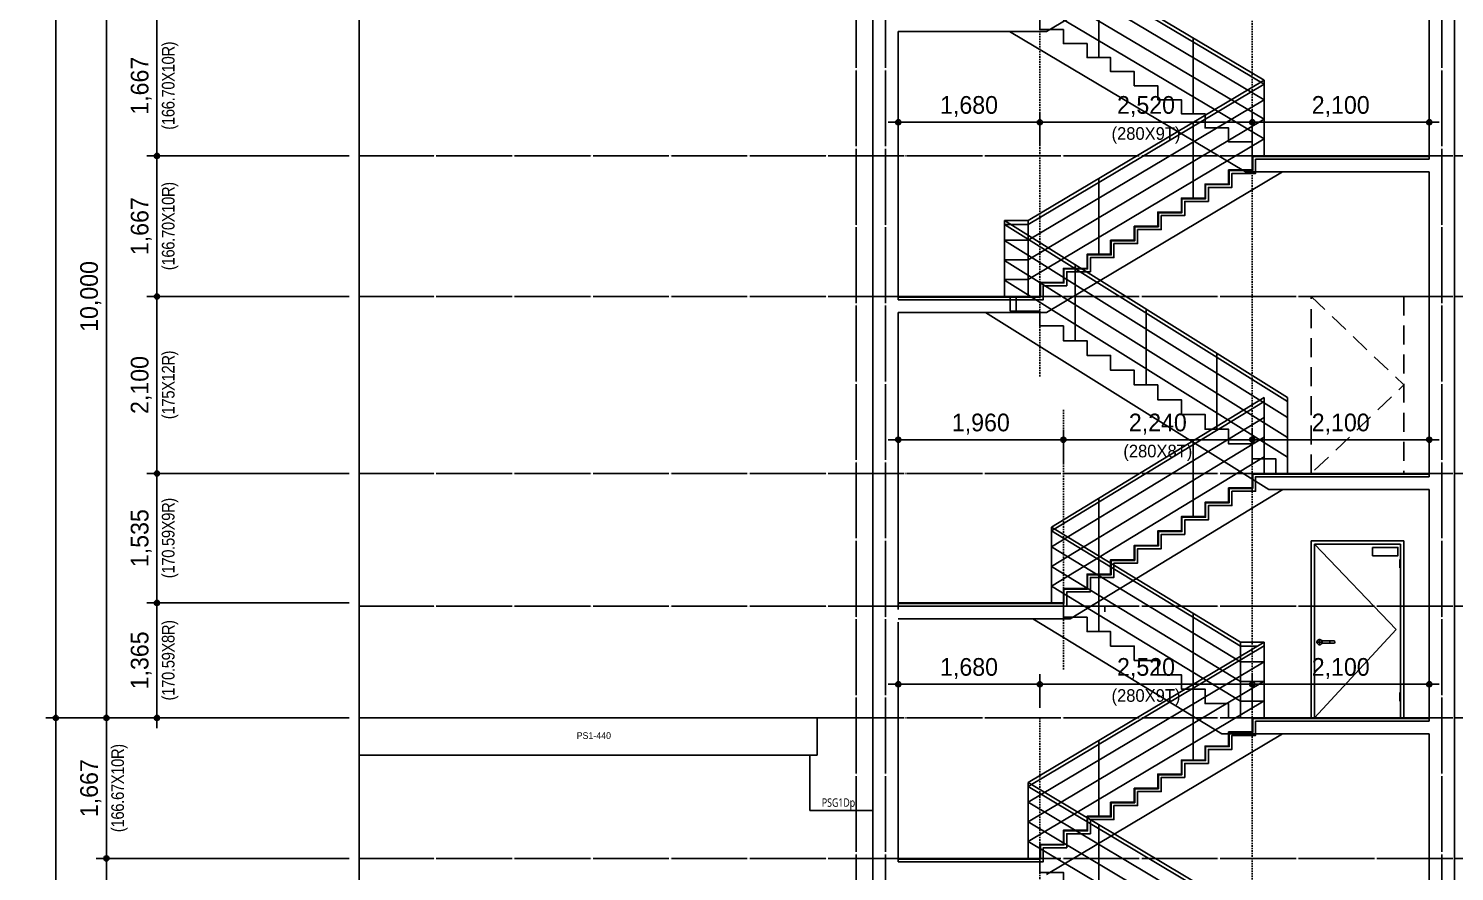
# Model space of a CAD drawing. Header units: millimetres. Extents: x 11948722 to 13111668, y -10771712 to -10232988.
# Drawn here: x 12635847 to 12652766, y -10493525 to -10483525 of the extents above; entities that cross this region are included whole.
import ezdxf
from ezdxf.enums import TextEntityAlignment as Align

# ---------------------------------------------------------------- set-up
doc = ezdxf.new("R2010")
doc.units = ezdxf.units.MM
doc.header["$LTSCALE"] = 150
doc.header["$MEASUREMENT"] = 0
for name, pattern in [('CEN', [6.2, 6, -0.1, 0, -0.1]), ('HID', [2.3, 1.5, -0.8]), ('HIDDEN', [2, 1, -1]), ('Xref-계단단면도$0$H', [1, 0.6, -0.4])]:
    doc.linetypes.add(name, pattern=pattern)
doc.layers.get('0').update_dxf_attribs({"linetype": 'CONTINUOUS'})
doc.layers.get('Defpoints').update_dxf_attribs({"color": 117, "linetype": 'CONTINUOUS'})
for name, color, linetype in [('A-중심선', 10, 'CEN'), ('CON-C', 2, 'CONTINUOUS'), ('ELE-8', 8, 'CONTINUOUS'), ('HID', 4, 'HIDDEN'), ('Xref-계단단면도$0$3 dim0', 7, 'CONTINUOUS'), ('Xref-계단단면도$0$A-CEIL', 6, 'CONTINUOUS'), ('Xref-계단단면도$0$A-DIM', 7, 'CONTINUOUS')]:
    doc.layers.add(name, color=color, linetype=linetype)
doc.styles.get("Standard").update_dxf_attribs({"font": 'NanumGothic.ttf'})
doc.styles.add('Xref-계단단면도$0$나눔고딕 Se', font='')
doc.styles.add('Xref-계단단면도$0$돋움', font='')
doc.styles.get('Xref-계단단면도$0$나눔고딕 Se').set_extended_font_data('Dotum')
doc.styles.get('Xref-계단단면도$0$돋움').set_extended_font_data('Dotum')
doc.dimstyles.new('Xref-계단단면도$0$A1-100', dxfattribs={"dimtxt": 3, "dimasz": 1, "dimexe": 2, "dimexo": 2, "dimgap": 1, "dimtad": 1, "dimdec": 0, "dimzin": 12, "dimdsep": 46, "dimlunit": 6, "dimtxsty": 'Xref-계단단면도$0$나눔고딕 Se', "dimblk1": 'Xref-계단단면도$0$DIMDOT', "dimblk2": 'Xref-계단단면도$0$DIMDOT', "dimsah": 1, "dimcen": -1, "dimdle": 2, "dimclrd": 256, "dimclre": 256, "dimclrt": 3, "dimadec": 0, "dimazin": 0, "dimtfac": 1, "dimtdec": 0, "dimtix": 1, "dimtmove": 2, "dimatfit": 3, "dimldrblk": 'Xref-계단단면도$0$DIMDOT', "dimfxl": 1, "dimtvp": 1, "dimtolj": 1, "dimtzin": 12, "dimlwd": -1, "dimlwe": -1, "dimarcsym": 0})

# ---------------------------------------------------------------- blocks, each defined once
blk = doc.blocks.new('Xref-계단단면도$0$DIMDOT')
at = {"color": 0}
blk.add_line((-2, 0), (2, 0), dxfattribs=at)
for radius in [0.5, 0.25]:
    blk.add_circle((0, 0), radius, dxfattribs=at)
blk = doc.blocks.new('*D433')
at = {"layer": 'Defpoints', "color": 0, "ltscale": 1200}
for p in [(12636171, -10461704), (12639771, -10461704), (12639771, -10491704)]:
    blk.add_point(p, dxfattribs=at)
at = {"layer": 'Xref-계단단면도$0$3 dim0'}
for p, q in [((12639651, -10461704), (12636051, -10461704)), ((12636171, -10491644), (12636171, -10461764)), ((12639651, -10491704), (12636051, -10491704))]:
    blk.add_line(p, q, dxfattribs=at)
at = {"layer": 'Xref-계단단면도$0$3 dim0', "ltscale": 1200, "xscale": 60, "yscale": 60, "zscale": 60}
for p, rotation in [((12636171, -10461704), 90), ((12636171, -10491704), 270)]:
    blk.add_blockref('Xref-계단단면도$0$DIMDOT', p, dxfattribs=dict(at, rotation=rotation))
at = {"layer": 'Xref-계단단면도$0$3 dim0', "color": 3, "ltscale": 1200, "insert": (12635985, -10476704), "char_height": 210, "attachment_point": 5, "rotation": 90, "style": 'Xref-계단단면도$0$나눔고딕 Se'}
blk.add_mtext('\\A1;30,000', dxfattribs=at)
blk = doc.blocks.new('*D434')
at = {"layer": 'Defpoints', "color": 0, "ltscale": 1200}
for p in [(12639771, -10491704), (12636171, -10501704), (12639771, -10501704)]:
    blk.add_point(p, dxfattribs=at)
at = {"layer": 'Xref-계단단면도$0$3 dim0'}
for p, q in [((12639651, -10491704), (12636051, -10491704)), ((12636171, -10491764), (12636171, -10501644)), ((12639651, -10501704), (12636051, -10501704))]:
    blk.add_line(p, q, dxfattribs=at)
at = {"layer": 'Xref-계단단면도$0$3 dim0', "ltscale": 1200, "xscale": 60, "yscale": 60, "zscale": 60}
for p, rotation in [((12636171, -10491704), 90), ((12636171, -10501704), 270)]:
    blk.add_blockref('Xref-계단단면도$0$DIMDOT', p, dxfattribs=dict(at, rotation=rotation))
at = {"layer": 'Xref-계단단면도$0$3 dim0', "color": 3, "ltscale": 1200, "insert": (12635985, -10496704), "char_height": 210, "attachment_point": 5, "rotation": 90, "style": 'Xref-계단단면도$0$나눔고딕 Se'}
blk.add_mtext('\\A1;10,000', dxfattribs=at)
blk = doc.blocks.new('*D440')
at = {"layer": 'Defpoints', "color": 0, "ltscale": 1200}
for p in [(12636771, -10481704), (12639771, -10481704), (12639771, -10491704)]:
    blk.add_point(p, dxfattribs=at)
at = {"layer": 'Xref-계단단면도$0$3 dim0'}
for p, q in [((12639651, -10481704), (12636651, -10481704)), ((12636771, -10491644), (12636771, -10481764)), ((12639651, -10491704), (12636651, -10491704))]:
    blk.add_line(p, q, dxfattribs=at)
at = {"layer": 'Xref-계단단면도$0$3 dim0', "ltscale": 1200, "xscale": 60, "yscale": 60, "zscale": 60}
for p, rotation in [((12636771, -10481704), 90), ((12636771, -10491704), 270)]:
    blk.add_blockref('Xref-계단단면도$0$DIMDOT', p, dxfattribs=dict(at, rotation=rotation))
at = {"layer": 'Xref-계단단면도$0$3 dim0', "color": 3, "ltscale": 1200, "insert": (12636585, -10486704), "char_height": 210, "attachment_point": 5, "rotation": 90, "style": 'Xref-계단단면도$0$나눔고딕 Se'}
blk.add_mtext('\\A1;10,000', dxfattribs=at)
blk = doc.blocks.new('*D427')
at = {"layer": 'Defpoints', "color": 0, "ltscale": 1200}
for p in [(12639771, -10491704), (12636771, -10493370), (12639771, -10493370)]:
    blk.add_point(p, dxfattribs=at)
at = {"layer": 'Xref-계단단면도$0$3 dim0'}
for p, q in [((12639651, -10491704), (12636651, -10491704)), ((12636771, -10491764), (12636771, -10493310)), ((12639651, -10493370), (12636651, -10493370))]:
    blk.add_line(p, q, dxfattribs=at)
at = {"layer": 'Xref-계단단면도$0$3 dim0', "ltscale": 1200, "xscale": 60, "yscale": 60, "zscale": 60}
for p, rotation in [((12636771, -10491704), 90), ((12636771, -10493370), 270)]:
    blk.add_blockref('Xref-계단단면도$0$DIMDOT', p, dxfattribs=dict(at, rotation=rotation))
at = {"layer": 'Xref-계단단면도$0$3 dim0', "color": 3, "ltscale": 1200, "char_height": 210, "attachment_point": 5, "rotation": 90, "style": 'Xref-계단단면도$0$나눔고딕 Se'}
for s, insert in [('\\H0.714286x;\\W0.9;\\T0.95;(166.67X10R)', (12636927, -10492537)), ('\\A1;1,667', (12636585, -10492537))]:
    blk.add_mtext(s, dxfattribs=dict(at, insert=insert))
blk = doc.blocks.new('*D431')
at = {"layer": 'Defpoints', "color": 0, "ltscale": 1200}
for p in [(12639771, -10493370), (12636771, -10495037), (12639771, -10495037)]:
    blk.add_point(p, dxfattribs=at)
at = {"layer": 'Xref-계단단면도$0$3 dim0'}
for p, q in [((12639651, -10493370), (12636651, -10493370)), ((12636771, -10493430), (12636771, -10494977)), ((12639651, -10495037), (12636651, -10495037))]:
    blk.add_line(p, q, dxfattribs=at)
at = {"layer": 'Xref-계단단면도$0$3 dim0', "ltscale": 1200, "xscale": 60, "yscale": 60, "zscale": 60}
for p, rotation in [((12636771, -10493370), 90), ((12636771, -10495037), 270)]:
    blk.add_blockref('Xref-계단단면도$0$DIMDOT', p, dxfattribs=dict(at, rotation=rotation))
at = {"layer": 'Xref-계단단면도$0$3 dim0', "color": 3, "ltscale": 1200, "char_height": 210, "attachment_point": 5, "rotation": 90, "style": 'Xref-계단단면도$0$나눔고딕 Se'}
for s, insert in [('\\H0.714286x;\\W0.9;\\T0.95;(166.67X10R)', (12636927, -10494204)), ('\\A1;1,667', (12636585, -10494204))]:
    blk.add_mtext(s, dxfattribs=dict(at, insert=insert))
blk = doc.blocks.new('A$C52377B3B')
at = {"layer": 'ELE-8', "ltscale": 300}
for p, q in [((-1100, 2100), (0, 2100)), ((-1100, 0), (-1100, 2100)), ((-1060, 2060), (-90, 1050)), ((-1060, 2060), (-40, 2060)), ((-1060, 0), (-1060, 2060)), ((-40, 0), (-40, 2060)), ((0, 0), (0, 2100)), ((-50, 1880), (-40, 1880)), ((-50, 1780), (-50, 1880)), ((-50, 1780), (-40, 1780)), ((-90, 1050), (-1060, 0)), ((-1040, 900), (-960, 900)), ((-1000, 860), (-1000, 940)), ((-974, 915), (-824, 915)), ((-974, 885), (-824, 885)), ((-50, 300), (-40, 300)), ((-50, 200), (-50, 300)), ((-50, 200), (-40, 200)), ((-1100, 0), (0, 0))]:
    blk.add_line(p, q, dxfattribs=at)
blk.add_lwpolyline([(-372, 2023), (-372, 1924, 0.414214), (-371, 1923), (-72, 1923, 0.414214), (-72, 1924), (-72, 2023, 0.414214), (-72, 2023), (-371, 2023, 0.414214)], format="xyb", close=True, dxfattribs=at)
blk.add_circle((-1000, 900), 30, dxfattribs=at)
for start, end in [(150, 210), (330, 30)]:
    blk.add_arc((-850, 900), 30, start, end, dxfattribs=at)
blk = doc.blocks.new('*D852')
at = {"layer": 'Defpoints', "color": 0, "ltscale": 1200}
for p in [(12639771, -10483370), (12637371, -10485037), (12639771, -10485037)]:
    blk.add_point(p, dxfattribs=at)
at = {"layer": 'Xref-계단단면도$0$3 dim0'}
for p, q in [((12639651, -10483370), (12637251, -10483370)), ((12637371, -10483430), (12637371, -10484977)), ((12639651, -10485037), (12637251, -10485037))]:
    blk.add_line(p, q, dxfattribs=at)
at = {"layer": 'Xref-계단단면도$0$3 dim0', "ltscale": 1200, "xscale": 60, "yscale": 60, "zscale": 60}
for p, rotation in [((12637371, -10483370), 90), ((12637371, -10485037), 270)]:
    blk.add_blockref('Xref-계단단면도$0$DIMDOT', p, dxfattribs=dict(at, rotation=rotation))
at = {"layer": 'Xref-계단단면도$0$3 dim0', "color": 3, "ltscale": 1200, "char_height": 210, "attachment_point": 5, "rotation": 90, "style": 'Xref-계단단면도$0$나눔고딕 Se'}
for s, insert in [('{\\H0.71429x;\\W0.9;\\T0.95;(166.70X10R)}', (12637527, -10484204)), ('\\A1;1,667', (12637185, -10484204))]:
    blk.add_mtext(s, dxfattribs=dict(at, insert=insert))
blk = doc.blocks.new('*D853')
at = {"layer": 'Defpoints', "color": 0, "ltscale": 1200}
for p in [(12639771, -10485037), (12637371, -10486704), (12639771, -10486704)]:
    blk.add_point(p, dxfattribs=at)
at = {"layer": 'Xref-계단단면도$0$3 dim0'}
for p, q in [((12639651, -10485037), (12637251, -10485037)), ((12637371, -10485097), (12637371, -10486644)), ((12639651, -10486704), (12637251, -10486704))]:
    blk.add_line(p, q, dxfattribs=at)
at = {"layer": 'Xref-계단단면도$0$3 dim0', "ltscale": 1200, "xscale": 60, "yscale": 60, "zscale": 60}
for p, rotation in [((12637371, -10485037), 90), ((12637371, -10486704), 270)]:
    blk.add_blockref('Xref-계단단면도$0$DIMDOT', p, dxfattribs=dict(at, rotation=rotation))
at = {"layer": 'Xref-계단단면도$0$3 dim0', "color": 3, "ltscale": 1200, "char_height": 210, "attachment_point": 5, "rotation": 90, "style": 'Xref-계단단면도$0$나눔고딕 Se'}
for s, insert in [('{\\H0.71429x;\\W0.9;\\T0.95;(166.70X10R)}', (12637527, -10485870)), ('\\A1;1,667', (12637185, -10485870))]:
    blk.add_mtext(s, dxfattribs=dict(at, insert=insert))
blk = doc.blocks.new('*D854')
at = {"layer": 'Defpoints', "color": 0, "ltscale": 1200}
for p in [(12639771, -10486704), (12637371, -10488804), (12639771, -10488804)]:
    blk.add_point(p, dxfattribs=at)
at = {"layer": 'Xref-계단단면도$0$3 dim0'}
for p, q in [((12639651, -10486704), (12637251, -10486704)), ((12637371, -10486764), (12637371, -10488744)), ((12639651, -10488804), (12637251, -10488804))]:
    blk.add_line(p, q, dxfattribs=at)
at = {"layer": 'Xref-계단단면도$0$3 dim0', "ltscale": 1200, "xscale": 60, "yscale": 60, "zscale": 60}
for p, rotation in [((12637371, -10486704), 90), ((12637371, -10488804), 270)]:
    blk.add_blockref('Xref-계단단면도$0$DIMDOT', p, dxfattribs=dict(at, rotation=rotation))
at = {"layer": 'Xref-계단단면도$0$3 dim0', "color": 3, "ltscale": 1200, "char_height": 210, "attachment_point": 5, "rotation": 90, "style": 'Xref-계단단면도$0$나눔고딕 Se'}
for s, insert in [('{\\H0.71429x;\\W0.9;\\T0.95;(175X12R)}', (12637527, -10487754)), ('\\A1;2,100', (12637185, -10487754))]:
    blk.add_mtext(s, dxfattribs=dict(at, insert=insert))
blk = doc.blocks.new('*D855')
at = {"layer": 'Defpoints', "color": 0, "ltscale": 1200}
for p in [(12639771, -10488804), (12637371, -10490339), (12639771, -10490339)]:
    blk.add_point(p, dxfattribs=at)
at = {"layer": 'Xref-계단단면도$0$3 dim0'}
for p, q in [((12639651, -10488804), (12637251, -10488804)), ((12637371, -10488864), (12637371, -10490279)), ((12639651, -10490339), (12637251, -10490339))]:
    blk.add_line(p, q, dxfattribs=at)
at = {"layer": 'Xref-계단단면도$0$3 dim0', "ltscale": 1200, "xscale": 60, "yscale": 60, "zscale": 60}
for p, rotation in [((12637371, -10488804), 90), ((12637371, -10490339), 270)]:
    blk.add_blockref('Xref-계단단면도$0$DIMDOT', p, dxfattribs=dict(at, rotation=rotation))
at = {"layer": 'Xref-계단단면도$0$3 dim0', "color": 3, "ltscale": 1200, "char_height": 210, "attachment_point": 5, "rotation": 90, "style": 'Xref-계단단면도$0$나눔고딕 Se'}
for s, insert in [('\\A1;1,535', (12637185, -10489571)), ('\\H0.71429x;\\W0.9;\\T0.95;(170.59X9R)', (12637527, -10489571))]:
    blk.add_mtext(s, dxfattribs=dict(at, insert=insert))
blk = doc.blocks.new('*D856')
at = {"layer": 'Defpoints', "color": 0, "ltscale": 1200}
for p in [(12639771, -10490339), (12637371, -10491704), (12639771, -10491704)]:
    blk.add_point(p, dxfattribs=at)
at = {"layer": 'Xref-계단단면도$0$3 dim0'}
for p, q in [((12639651, -10490339), (12637251, -10490339)), ((12637371, -10490399), (12637371, -10491644)), ((12639651, -10491704), (12637251, -10491704))]:
    blk.add_line(p, q, dxfattribs=at)
at = {"layer": 'Xref-계단단면도$0$3 dim0', "ltscale": 1200, "xscale": 60, "yscale": 60, "zscale": 60}
for p, rotation in [((12637371, -10490339), 90), ((12637371, -10491704), 270)]:
    blk.add_blockref('Xref-계단단면도$0$DIMDOT', p, dxfattribs=dict(at, rotation=rotation))
at = {"layer": 'Xref-계단단면도$0$3 dim0', "color": 3, "ltscale": 1200, "char_height": 210, "attachment_point": 5, "rotation": 90, "style": 'Xref-계단단면도$0$나눔고딕 Se'}
for s, insert in [('\\H0.71429x;\\W0.9;\\T0.95;(170.59X8R)', (12637527, -10491021)), ('\\A1;1,365', (12637185, -10491021))]:
    blk.add_mtext(s, dxfattribs=dict(at, insert=insert))
blk = doc.blocks.new('*D857')
at = {"layer": 'Defpoints', "color": 0, "lineweight": -3, "ltscale": 1200}
for p in [(12647846, -10491304), (12646166, -10491704), (12647846, -10491704)]:
    blk.add_point(p, dxfattribs=at)
at = {"layer": 'Xref-계단단면도$0$3 dim0'}
for p, q in [((12646166, -10491584), (12646166, -10491184)), ((12647846, -10491584), (12647846, -10491184)), ((12646226, -10491304), (12647786, -10491304))]:
    blk.add_line(p, q, dxfattribs=at)
at = {"layer": 'Xref-계단단면도$0$3 dim0', "ltscale": 1200, "xscale": 60, "yscale": 60, "zscale": 60, "rotation": 180}
blk.add_blockref('Xref-계단단면도$0$DIMDOT', (12646166, -10491304), dxfattribs=at)
at = {"layer": 'Xref-계단단면도$0$3 dim0', "ltscale": 1200, "xscale": 60, "yscale": 60, "zscale": 60}
blk.add_blockref('Xref-계단단면도$0$DIMDOT', (12647846, -10491304), dxfattribs=at)
at = {"layer": 'Xref-계단단면도$0$3 dim0', "color": 3, "ltscale": 1200, "insert": (12647006, -10491118), "char_height": 210, "attachment_point": 5, "style": 'Xref-계단단면도$0$나눔고딕 Se'}
blk.add_mtext('\\A1;1,680', dxfattribs=at)
blk = doc.blocks.new('*D858')
at = {"layer": 'Defpoints', "color": 0, "lineweight": -3, "ltscale": 1200}
for p in [(12650366, -10491304), (12647846, -10491704), (12650366, -10491704)]:
    blk.add_point(p, dxfattribs=at)
at = {"layer": 'Xref-계단단면도$0$3 dim0'}
for p, q in [((12647846, -10491584), (12647846, -10491184)), ((12650366, -10491584), (12650366, -10491184)), ((12647906, -10491304), (12650306, -10491304))]:
    blk.add_line(p, q, dxfattribs=at)
at = {"layer": 'Xref-계단단면도$0$3 dim0', "ltscale": 1200, "xscale": 60, "yscale": 60, "zscale": 60, "rotation": 180}
blk.add_blockref('Xref-계단단면도$0$DIMDOT', (12647846, -10491304), dxfattribs=at)
at = {"layer": 'Xref-계단단면도$0$3 dim0', "ltscale": 1200, "xscale": 60, "yscale": 60, "zscale": 60}
blk.add_blockref('Xref-계단단면도$0$DIMDOT', (12650366, -10491304), dxfattribs=at)
at = {"layer": 'Xref-계단단면도$0$3 dim0', "color": 3, "ltscale": 1200, "char_height": 210, "attachment_point": 5, "style": 'Xref-계단단면도$0$나눔고딕 Se'}
for s, insert in [('\\A1;2,520', (12649106, -10491118)), ('\\H0.714286x;(280X9T)', (12649106, -10491460))]:
    blk.add_mtext(s, dxfattribs=dict(at, insert=insert))
blk = doc.blocks.new('*D859')
at = {"layer": 'Defpoints', "color": 0, "lineweight": -3, "ltscale": 1200}
for p in [(12652466, -10491304), (12650366, -10491704), (12652466, -10491704)]:
    blk.add_point(p, dxfattribs=at)
at = {"layer": 'Xref-계단단면도$0$3 dim0'}
for p, q in [((12650366, -10491584), (12650366, -10491184)), ((12652466, -10491584), (12652466, -10491184)), ((12650426, -10491304), (12652406, -10491304))]:
    blk.add_line(p, q, dxfattribs=at)
at = {"layer": 'Xref-계단단면도$0$3 dim0', "ltscale": 1200, "xscale": 60, "yscale": 60, "zscale": 60, "rotation": 180}
blk.add_blockref('Xref-계단단면도$0$DIMDOT', (12650366, -10491304), dxfattribs=at)
at = {"layer": 'Xref-계단단면도$0$3 dim0', "ltscale": 1200, "xscale": 60, "yscale": 60, "zscale": 60}
blk.add_blockref('Xref-계단단면도$0$DIMDOT', (12652466, -10491304), dxfattribs=at)
at = {"layer": 'Xref-계단단면도$0$3 dim0', "color": 3, "ltscale": 1200, "insert": (12651416, -10491118), "char_height": 210, "attachment_point": 5, "style": 'Xref-계단단면도$0$나눔고딕 Se'}
blk.add_mtext('\\A1;2,100', dxfattribs=at)
blk = doc.blocks.new('*D861')
at = {"layer": 'Defpoints', "color": 0, "lineweight": -3, "ltscale": 1200}
for p in [(12647846, -10484637), (12646166, -10485037), (12647846, -10485037)]:
    blk.add_point(p, dxfattribs=at)
at = {"layer": 'Xref-계단단면도$0$3 dim0'}
for p, q in [((12646166, -10484917), (12646166, -10484517)), ((12647846, -10484917), (12647846, -10484517)), ((12646226, -10484637), (12647786, -10484637))]:
    blk.add_line(p, q, dxfattribs=at)
at = {"layer": 'Xref-계단단면도$0$3 dim0', "ltscale": 1200, "xscale": 60, "yscale": 60, "zscale": 60, "rotation": 180}
blk.add_blockref('Xref-계단단면도$0$DIMDOT', (12646166, -10484637), dxfattribs=at)
at = {"layer": 'Xref-계단단면도$0$3 dim0', "ltscale": 1200, "xscale": 60, "yscale": 60, "zscale": 60}
blk.add_blockref('Xref-계단단면도$0$DIMDOT', (12647846, -10484637), dxfattribs=at)
at = {"layer": 'Xref-계단단면도$0$3 dim0', "color": 3, "ltscale": 1200, "insert": (12647006, -10484451), "char_height": 210, "attachment_point": 5, "style": 'Xref-계단단면도$0$나눔고딕 Se'}
blk.add_mtext('\\A1;1,680', dxfattribs=at)
blk = doc.blocks.new('*D863')
at = {"layer": 'Defpoints', "color": 0, "lineweight": -3, "ltscale": 1200}
for p in [(12652466, -10484637), (12650366, -10485037), (12652466, -10485037)]:
    blk.add_point(p, dxfattribs=at)
at = {"layer": 'Xref-계단단면도$0$3 dim0'}
for p, q in [((12650366, -10484917), (12650366, -10484517)), ((12652466, -10484917), (12652466, -10484517)), ((12650426, -10484637), (12652406, -10484637))]:
    blk.add_line(p, q, dxfattribs=at)
at = {"layer": 'Xref-계단단면도$0$3 dim0', "ltscale": 1200, "xscale": 60, "yscale": 60, "zscale": 60, "rotation": 180}
blk.add_blockref('Xref-계단단면도$0$DIMDOT', (12650366, -10484637), dxfattribs=at)
at = {"layer": 'Xref-계단단면도$0$3 dim0', "ltscale": 1200, "xscale": 60, "yscale": 60, "zscale": 60}
blk.add_blockref('Xref-계단단면도$0$DIMDOT', (12652466, -10484637), dxfattribs=at)
at = {"layer": 'Xref-계단단면도$0$3 dim0', "color": 3, "ltscale": 1200, "insert": (12651416, -10484451), "char_height": 210, "attachment_point": 5, "style": 'Xref-계단단면도$0$나눔고딕 Se'}
blk.add_mtext('\\A1;2,100', dxfattribs=at)
blk = doc.blocks.new('*D862')
at = {"layer": 'Defpoints', "color": 0, "lineweight": -3, "ltscale": 1200}
for p in [(12650366, -10484637), (12647846, -10485037), (12650366, -10485037)]:
    blk.add_point(p, dxfattribs=at)
at = {"layer": 'Xref-계단단면도$0$3 dim0'}
for p, q in [((12647846, -10484917), (12647846, -10484517)), ((12650366, -10484917), (12650366, -10484517)), ((12647906, -10484637), (12650306, -10484637))]:
    blk.add_line(p, q, dxfattribs=at)
at = {"layer": 'Xref-계단단면도$0$3 dim0', "ltscale": 1200, "xscale": 60, "yscale": 60, "zscale": 60, "rotation": 180}
blk.add_blockref('Xref-계단단면도$0$DIMDOT', (12647846, -10484637), dxfattribs=at)
at = {"layer": 'Xref-계단단면도$0$3 dim0', "ltscale": 1200, "xscale": 60, "yscale": 60, "zscale": 60}
blk.add_blockref('Xref-계단단면도$0$DIMDOT', (12650366, -10484637), dxfattribs=at)
at = {"layer": 'Xref-계단단면도$0$3 dim0', "color": 3, "ltscale": 1200, "char_height": 210, "attachment_point": 5, "style": 'Xref-계단단면도$0$나눔고딕 Se'}
for s, insert in [('\\A1;2,520', (12649106, -10484451)), ('\\H0.714286x;(280X9T)', (12649106, -10484793))]:
    blk.add_mtext(s, dxfattribs=dict(at, insert=insert))
blk = doc.blocks.new('*D864')
at = {"layer": 'Defpoints', "color": 0, "lineweight": -3, "ltscale": 1200}
for p in [(12648126, -10488404), (12646166, -10488804), (12648126, -10488804)]:
    blk.add_point(p, dxfattribs=at)
at = {"layer": 'Xref-계단단면도$0$3 dim0'}
for p, q in [((12646166, -10488684), (12646166, -10488284)), ((12646226, -10488404), (12648066, -10488404)), ((12648126, -10488684), (12648126, -10488284))]:
    blk.add_line(p, q, dxfattribs=at)
at = {"layer": 'Xref-계단단면도$0$3 dim0', "ltscale": 1200, "xscale": 60, "yscale": 60, "zscale": 60, "rotation": 180}
blk.add_blockref('Xref-계단단면도$0$DIMDOT', (12646166, -10488404), dxfattribs=at)
at = {"layer": 'Xref-계단단면도$0$3 dim0', "ltscale": 1200, "xscale": 60, "yscale": 60, "zscale": 60}
blk.add_blockref('Xref-계단단면도$0$DIMDOT', (12648126, -10488404), dxfattribs=at)
at = {"layer": 'Xref-계단단면도$0$3 dim0', "color": 3, "ltscale": 1200, "insert": (12647146, -10488218), "char_height": 210, "attachment_point": 5, "style": 'Xref-계단단면도$0$나눔고딕 Se'}
blk.add_mtext('\\A1;1,960', dxfattribs=at)
blk = doc.blocks.new('*D865')
at = {"layer": 'Defpoints', "color": 0, "lineweight": -3, "ltscale": 1200}
for p in [(12652466, -10488404), (12650366, -10488804), (12652466, -10488804)]:
    blk.add_point(p, dxfattribs=at)
at = {"layer": 'Xref-계단단면도$0$3 dim0'}
for p, q in [((12650366, -10488684), (12650366, -10488284)), ((12650426, -10488404), (12652406, -10488404)), ((12652466, -10488684), (12652466, -10488284))]:
    blk.add_line(p, q, dxfattribs=at)
at = {"layer": 'Xref-계단단면도$0$3 dim0', "ltscale": 1200, "xscale": 60, "yscale": 60, "zscale": 60, "rotation": 180}
blk.add_blockref('Xref-계단단면도$0$DIMDOT', (12650366, -10488404), dxfattribs=at)
at = {"layer": 'Xref-계단단면도$0$3 dim0', "ltscale": 1200, "xscale": 60, "yscale": 60, "zscale": 60}
blk.add_blockref('Xref-계단단면도$0$DIMDOT', (12652466, -10488404), dxfattribs=at)
at = {"layer": 'Xref-계단단면도$0$3 dim0', "color": 3, "ltscale": 1200, "insert": (12651416, -10488218), "char_height": 210, "attachment_point": 5, "style": 'Xref-계단단면도$0$나눔고딕 Se'}
blk.add_mtext('\\A1;2,100', dxfattribs=at)
blk = doc.blocks.new('*D866')
at = {"layer": 'Defpoints', "color": 0, "lineweight": -3, "ltscale": 1200}
for p in [(12650366, -10488404), (12648126, -10488804), (12650366, -10488804)]:
    blk.add_point(p, dxfattribs=at)
at = {"layer": 'Xref-계단단면도$0$3 dim0'}
for p, q in [((12648126, -10488684), (12648126, -10488284)), ((12648186, -10488404), (12650306, -10488404)), ((12650366, -10488684), (12650366, -10488284))]:
    blk.add_line(p, q, dxfattribs=at)
at = {"layer": 'Xref-계단단면도$0$3 dim0', "ltscale": 1200, "xscale": 60, "yscale": 60, "zscale": 60, "rotation": 180}
blk.add_blockref('Xref-계단단면도$0$DIMDOT', (12648126, -10488404), dxfattribs=at)
at = {"layer": 'Xref-계단단면도$0$3 dim0', "ltscale": 1200, "xscale": 60, "yscale": 60, "zscale": 60}
blk.add_blockref('Xref-계단단면도$0$DIMDOT', (12650366, -10488404), dxfattribs=at)
at = {"layer": 'Xref-계단단면도$0$3 dim0', "color": 3, "ltscale": 1200, "char_height": 210, "attachment_point": 5, "style": 'Xref-계단단면도$0$나눔고딕 Se'}
for s, insert in [('\\A1;2,240', (12649246, -10488218)), ('\\H0.714286x;(280X8T)', (12649246, -10488560))]:
    blk.add_mtext(s, dxfattribs=dict(at, insert=insert))
blk = doc.blocks.new('PSG1Dp')
at = {"layer": 'CON-C', "ltscale": 1200}
for p, q in [((-285, 1100), (-285, 660)), ((-285, 1100), (375, 1100)), ((375, 1100), (375, 0)), ((-375, 660), (-375, 0)), ((-375, 660), (-285, 660)), ((-375, 0), (375, 0))]:
    blk.add_line(p, q, dxfattribs=at)
at = {"layer": 'Defpoints', "color": 1, "width": 0.8}
blk.add_text('PSG1Dp', height=99.8, dxfattribs=at).set_placement((-231, 96), align=Align.MIDDLE_LEFT)

msp = doc.modelspace()

# ---------------------------------------------------------------- linework, layer by layer
at = {"layer": 'A-중심선'}
for p, q in [((12645665.8, -10505384.5), (12645665.8, -10458703.5)), ((12646015.8, -10505384.5), (12646015.8, -10458703.5)), ((12652615.8, -10505384.5), (12652615.8, -10458703.5)), ((12657396.5, -10485036.9), (12639770.5, -10485036.9)), ((12657396.5, -10486703.5), (12639770.5, -10486703.5)), ((12657396.5, -10488803.5), (12639770.5, -10488803.5)), ((12657396.5, -10490378.5), (12639770.5, -10490378.5)), ((12657396.5, -10491703.5), (12639770.5, -10491703.5)), ((12657396.5, -10491703.5), (12639770.5, -10491703.5)), ((12657396.5, -10493370.2), (12639770.5, -10493370.2))]:
    msp.add_line(p, q, dxfattribs=at)
at = {"layer": 'CON-C', "ltscale": 1200}
for p, q in [((12645865.8, -10461953.5), (12645865.8, -10501943.5)), ((12652765.8, -10461953.5), (12652765.8, -10501943.5)), ((12647927, -10483560.2), (12650727, -10481893.5)), ((12652465.8, -10485076.9), (12652465.8, -10481893.5)), ((12646165.8, -10483560.2), (12646165.8, -10486743.5)), ((12647927, -10483560.2), (12646165.8, -10483560.2)), ((12647927, -10486893.5), (12650727, -10485226.9)), ((12650727, -10485226.9), (12652465.8, -10485226.9)), ((12646165.8, -10486893.5), (12646165.8, -10490418.5)), ((12647927, -10486893.5), (12646165.8, -10486893.5)), ((12648207.9, -10490528.8), (12650727.9, -10488993.5)), ((12650727.9, -10488993.5), (12652465.8, -10488993.5)), ((12648207.9, -10490528.8), (12646165.8, -10490528.8)), ((12647927, -10493560.2), (12650727, -10491893.5)), ((12650727, -10491893.5), (12652465.8, -10491893.5))]:
    msp.add_line(p, q, dxfattribs=at)
at = {"layer": 'CON-C', "ltscale": 1200, "flags": 128}
for points in [[(12646165.8, -10486743.5), (12647885.8, -10486743.5), (12647885.8, -10486576.9), (12648165.8, -10486576.9), (12648165.8, -10486410.2), (12648445.8, -10486410.2), (12648445.8, -10486243.5), (12648725.8, -10486243.5), (12648725.8, -10486076.9), (12649005.8, -10486076.9), (12649005.8, -10485910.2), (12649285.8, -10485910.2), (12649285.8, -10485743.5), (12649565.8, -10485743.5), (12649565.8, -10485576.9), (12649845.8, -10485576.9), (12649845.8, -10485410.2), (12650125.8, -10485410.2), (12650125.8, -10485243.5), (12650405.8, -10485243.5), (12650405.8, -10485076.9), (12652465.8, -10485076.9)], [(12646165.8, -10490378.8), (12648165.8, -10490378.8), (12648165.8, -10490208.2), (12648445.8, -10490208.2), (12648445.8, -10490037.6), (12648725.8, -10490037.6), (12648725.8, -10489867.1), (12649005.8, -10489867.1), (12649005.8, -10489696.5), (12649285.8, -10489696.5), (12649285.8, -10489525.9), (12649565.8, -10489525.9), (12649565.8, -10489355.3), (12649845.8, -10489355.3), (12649845.8, -10489184.7), (12650125.8, -10489184.7), (12650125.8, -10489014.1), (12650405.8, -10489014.1), (12650405.8, -10488843.5), (12652465.8, -10488843.5)], [(12646165.8, -10493410.2), (12647885.8, -10493410.2), (12647885.8, -10493243.5), (12648165.8, -10493243.5), (12648165.8, -10493076.9), (12648445.8, -10493076.9), (12648445.8, -10492910.2), (12648725.8, -10492910.2), (12648725.8, -10492743.5), (12649005.8, -10492743.5), (12649005.8, -10492576.9), (12649285.8, -10492576.9), (12649285.8, -10492410.2), (12649565.8, -10492410.2), (12649565.8, -10492243.5), (12649845.8, -10492243.5), (12649845.8, -10492076.9), (12650125.8, -10492076.9), (12650125.8, -10491910.2), (12650405.8, -10491910.2), (12650405.8, -10491743.5), (12652465.8, -10491743.5)]]:
    msp.add_lwpolyline(points, dxfattribs=at)
at = {"layer": 'CON-C', "ltscale": 1200}
for points in [[(12652465.8, -10485226.9), (12652465.8, -10488843.5)], [(12652465.8, -10488993.5), (12652465.8, -10491743.5)], [(12646165.8, -10493410.2), (12646165.8, -10490568.5)], [(12645205.8, -10491703.5), (12639770.5, -10491703.5)], [(12652465.8, -10491893.5), (12652465.8, -10495076.9)], [(12645205.8, -10492143.5), (12639770.5, -10492143.5)]]:
    msp.add_lwpolyline(points, dxfattribs=at)
at = {"layer": 'Defpoints', "ltscale": 1200}
msp.add_line((12648335.8, -10490378.5), (12648615.8, -10490378.5), dxfattribs=at)
msp.add_lwpolyline([(12639770.5, -10458703.5), (12657396.5, -10458703.5), (12657396.5, -10505384.5), (12639770.5, -10505384.5)], close=True, dxfattribs=at)
at = {"layer": 'Defpoints', "linetype": 'HID', "ltscale": 300, "flags": 128}
msp.add_lwpolyline([(12647495.8, -10486703.5), (12647495.8, -10486878.5), (12647775.8, -10486878.5), (12647775.8, -10486893.5)], dxfattribs=at)
at = {"layer": 'Defpoints', "ltscale": 1200, "flags": 128}
msp.add_lwpolyline([(12648615.8, -10490378.5), (12648615.8, -10490445.4)], dxfattribs=at)
at = {"layer": 'ELE-8', "ltscale": 300}
for p, q in [((12650505.8, -10484136.9), (12647705.8, -10482470.2)), ((12650505.8, -10484183.4), (12647705.8, -10482516.7)), ((12650505.8, -10484369.6), (12647705.8, -10482702.9)), ((12650505.8, -10484602.4), (12647705.8, -10482935.7)), ((12648545.8, -10483870.2), (12648545.8, -10482970.2)), ((12650505.8, -10484835.1), (12647705.8, -10483168.4)), ((12646165.8, -10483560.2), (12647484.5, -10483560.2)), ((12647484.5, -10483560.2), (12650284.5, -10485226.9)), ((12649665.8, -10484536.9), (12649665.8, -10483636.9)), ((12650505.8, -10485036.9), (12650505.8, -10484136.9)), ((12650284.5, -10485226.9), (12652465.8, -10485226.9)), ((12650785.8, -10487903.5), (12647425.8, -10485803.5)), ((12647425.8, -10486703.5), (12647425.8, -10485803.5)), ((12650785.8, -10487950.7), (12647425.8, -10485850.7)), ((12650785.8, -10488139.4), (12647425.8, -10486039.4)), ((12650785.8, -10488375.2), (12647425.8, -10486275.2)), ((12648265.8, -10487228.5), (12648265.8, -10486328.5)), ((12650785.8, -10488611.1), (12647425.8, -10486511.1)), ((12646165.8, -10486893.5), (12647202.8, -10486893.5)), ((12647202.8, -10486893.5), (12650562.8, -10488993.5)), ((12649105.8, -10487753.5), (12649105.8, -10486853.5)), ((12649945.8, -10488278.5), (12649945.8, -10487378.5)), ((12650785.8, -10488803.5), (12650785.8, -10487903.5)), ((12650562.8, -10488993.5), (12652465.8, -10488993.5)), ((12650225.8, -10490803.5), (12647985.8, -10489438.8)), ((12647985.8, -10490338.8), (12647985.8, -10489438.8)), ((12650225.8, -10490850.4), (12647985.8, -10489485.7)), ((12650225.8, -10491037.7), (12647985.8, -10489673)), ((12650225.8, -10491271.9), (12647985.8, -10489907.2)), ((12648545.8, -10490680), (12648545.8, -10489780)), ((12650225.8, -10491506.1), (12647985.8, -10490141.4)), ((12646165.8, -10490528.8), (12647763.7, -10490528.8)), ((12647763.7, -10490528.8), (12650003.7, -10491893.5)), ((12649665.8, -10491362.4), (12649665.8, -10490462.4)), ((12650225.8, -10491703.5), (12650225.8, -10490803.5)), ((12650225.8, -10490803.5), (12650505.8, -10490803.5)), ((12650225.8, -10490850.4), (12650427.1, -10490850.4)), ((12650225.8, -10491037.7), (12650503.3, -10491037.7)), ((12650225.8, -10491271.9), (12650505.8, -10491271.9)), ((12650225.8, -10491506.1), (12650505.8, -10491506.1)), ((12650003.7, -10491893.5), (12652465.8, -10491893.5)), ((12650505.8, -10494136.9), (12647705.8, -10492470.2)), ((12647705.8, -10493370.2), (12647705.8, -10492470.2)), ((12650505.8, -10494183.4), (12647705.8, -10492516.7)), ((12650505.8, -10494369.6), (12647705.8, -10492702.9)), ((12650505.8, -10494602.4), (12647705.8, -10492935.7)), ((12648545.8, -10493870.2), (12648545.8, -10492970.2)), ((12650505.8, -10494835.1), (12647705.8, -10493168.4))]:
    msp.add_line(p, q, dxfattribs=at)
at = {"layer": 'ELE-8', "ltscale": 300, "flags": 128}
for points in [[(12652465.8, -10485036.9), (12650365.8, -10485036.9), (12650365.8, -10484870.2), (12650085.8, -10484870.2), (12650085.8, -10484703.5), (12649805.8, -10484703.5), (12649805.8, -10484536.9), (12649525.8, -10484536.9), (12649525.8, -10484370.2), (12649245.8, -10484370.2), (12649245.8, -10484203.5), (12648965.8, -10484203.5), (12648965.8, -10484036.9), (12648685.8, -10484036.9), (12648685.8, -10483870.2), (12648405.8, -10483870.2), (12648405.8, -10483703.5), (12648125.8, -10483703.5), (12648125.8, -10483536.9), (12647845.8, -10483536.9), (12647845.8, -10483370.2), (12646165.8, -10483370.2)], [(12646165.8, -10486703.5), (12647565.8, -10486703.5), (12647565.8, -10486878.5), (12647845.8, -10486878.5), (12647845.8, -10487053.5), (12648125.8, -10487053.5), (12648125.8, -10487228.5), (12648405.8, -10487228.5), (12648405.8, -10487403.5), (12648685.8, -10487403.5), (12648685.8, -10487578.5), (12648965.8, -10487578.5), (12648965.8, -10487753.5), (12649245.8, -10487753.5), (12649245.8, -10487928.5), (12649525.8, -10487928.5), (12649525.8, -10488103.5), (12649805.8, -10488103.5), (12649805.8, -10488278.5), (12650085.8, -10488278.5), (12650085.8, -10488453.5), (12650365.8, -10488453.5), (12650365.8, -10488628.5), (12650645.8, -10488628.5), (12650645.8, -10488803.5), (12652465.8, -10488803.5)], [(12652465.8, -10491703.5), (12650085.8, -10491703.5), (12650085.8, -10491532.9), (12649805.8, -10491532.9), (12649805.8, -10491362.4), (12649525.8, -10491362.4), (12649525.8, -10491191.8), (12649245.8, -10491191.8), (12649245.8, -10491021.2), (12648965.8, -10491021.2), (12648965.8, -10490850.6), (12648685.8, -10490850.6), (12648685.8, -10490680), (12648405.8, -10490680), (12648405.8, -10490509.4), (12648125.8, -10490509.4), (12648125.8, -10490338.8), (12646165.8, -10490338.8)], [(12652465.8, -10495036.9), (12650365.8, -10495036.9), (12650365.8, -10494870.2), (12650085.8, -10494870.2), (12650085.8, -10494703.5), (12649805.8, -10494703.5), (12649805.8, -10494536.9), (12649525.8, -10494536.9), (12649525.8, -10494370.2), (12649245.8, -10494370.2), (12649245.8, -10494203.5), (12648965.8, -10494203.5), (12648965.8, -10494036.9), (12648685.8, -10494036.9), (12648685.8, -10493870.2), (12648405.8, -10493870.2), (12648405.8, -10493703.5), (12648125.8, -10493703.5), (12648125.8, -10493536.9), (12647845.8, -10493536.9), (12647845.8, -10493370.2), (12646165.8, -10493370.2)]]:
    msp.add_lwpolyline(points, dxfattribs=at)
at = {"layer": 'HID', "linetype": 'HID'}
msp.add_lwpolyline([(12651065.8, -10486703.5), (12652165.8, -10486703.5), (12652165.8, -10488803.5), (12651065.8, -10488803.5)], close=True, dxfattribs=at)
at = {"layer": 'HID', "linetype": 'HID', "flags": 128}
msp.add_lwpolyline([(12651065.8, -10486703.5), (12652165.8, -10487753.5), (12651065.8, -10488803.5)], dxfattribs=at)
at = {"layer": 'Xref-계단단면도$0$A-CEIL', "ltscale": 1200}
for p, q in [((12647705.8, -10485803.5), (12650505.8, -10484136.9)), ((12647705.8, -10485850.1), (12650505.8, -10484183.4)), ((12650505.8, -10485036.9), (12650505.8, -10484136.9)), ((12647705.8, -10486036.3), (12650505.8, -10484369.6)), ((12647705.8, -10486269), (12650505.8, -10484602.4)), ((12649665.8, -10485536.9), (12649665.8, -10484636.9)), ((12647705.8, -10486501.8), (12650505.8, -10484835.1)), ((12648545.8, -10486203.5), (12648545.8, -10485303.5)), ((12647425.8, -10485803.5), (12647705.8, -10485803.5)), ((12647425.8, -10486703.5), (12647425.8, -10485803.5)), ((12647425.8, -10485850.1), (12647705.8, -10485850.1)), ((12647705.8, -10486703.5), (12647705.8, -10485803.5)), ((12647425.8, -10486036.3), (12647705.8, -10486036.3)), ((12647425.8, -10486269), (12647705.8, -10486269)), ((12647425.8, -10486501.8), (12647705.8, -10486501.8)), ((12647985.8, -10489438.8), (12650505.8, -10487903.5)), ((12650505.8, -10488803.5), (12650505.8, -10487903.5)), ((12647985.8, -10489485.7), (12650505.8, -10487950.4)), ((12647985.8, -10489673), (12650505.8, -10488137.7)), ((12647985.8, -10489907.2), (12650505.8, -10488371.9)), ((12649665.8, -10489315.3), (12649665.8, -10488415.3)), ((12647985.8, -10490141.4), (12650505.8, -10488606.1)), ((12648545.8, -10489997.6), (12648545.8, -10489097.6)), ((12647985.8, -10490338.8), (12647985.8, -10489438.8)), ((12647705.8, -10492470.2), (12650505.8, -10490803.5)), ((12647705.8, -10492516.7), (12650505.8, -10490850.1)), ((12650505.8, -10491703.5), (12650505.8, -10490803.5)), ((12647705.8, -10492702.9), (12650505.8, -10491036.3)), ((12647705.8, -10492935.7), (12650505.8, -10491269)), ((12649665.8, -10492203.5), (12649665.8, -10491303.5)), ((12647705.8, -10493168.4), (12650505.8, -10491501.8)), ((12648545.8, -10492870.2), (12648545.8, -10491970.2)), ((12647705.8, -10493370.2), (12647705.8, -10492470.2))]:
    msp.add_line(p, q, dxfattribs=at)
at = {"layer": 'Xref-계단단면도$0$A-CEIL', "ltscale": 1200, "flags": 128}
for points in [[(12646165.8, -10486703.5), (12647845.8, -10486703.5), (12647845.8, -10486536.9), (12648125.8, -10486536.9), (12648125.8, -10486370.2), (12648405.8, -10486370.2), (12648405.8, -10486203.5), (12648685.8, -10486203.5), (12648685.8, -10486036.9), (12648965.8, -10486036.9), (12648965.8, -10485870.2), (12649245.8, -10485870.2), (12649245.8, -10485703.5), (12649525.8, -10485703.5), (12649525.8, -10485536.9), (12649805.8, -10485536.9), (12649805.8, -10485370.2), (12650085.8, -10485370.2), (12650085.8, -10485203.5), (12650365.8, -10485203.5), (12650365.8, -10485036.9), (12652465.8, -10485036.9)], [(12646165.8, -10486710.5), (12647852.8, -10486710.5), (12647852.8, -10486543.9), (12648132.8, -10486543.9), (12648132.8, -10486377.2), (12648412.8, -10486377.2), (12648412.8, -10486210.5), (12648692.8, -10486210.5), (12648692.8, -10486043.9), (12648972.8, -10486043.9), (12648972.8, -10485877.2), (12649252.8, -10485877.2), (12649252.8, -10485710.5), (12649532.8, -10485710.5), (12649532.8, -10485543.9), (12649812.8, -10485543.9), (12649812.8, -10485377.2), (12650092.8, -10485377.2), (12650092.8, -10485210.5), (12650372.8, -10485210.5), (12650372.8, -10485043.9), (12652465.8, -10485043.9)], [(12646165.8, -10490338.8), (12648125.8, -10490338.8), (12648125.8, -10490168.2), (12648405.8, -10490168.2), (12648405.8, -10489997.6), (12648685.8, -10489997.6), (12648685.8, -10489827.1), (12648965.8, -10489827.1), (12648965.8, -10489656.5), (12649245.8, -10489656.5), (12649245.8, -10489485.9), (12649525.8, -10489485.9), (12649525.8, -10489315.3), (12649805.8, -10489315.3), (12649805.8, -10489144.7), (12650085.8, -10489144.7), (12650085.8, -10488974.1), (12650365.8, -10488974.1), (12650365.8, -10488803.5), (12652465.8, -10488803.5)], [(12646165.8, -10490345.8), (12648132.8, -10490345.8), (12648132.8, -10490175.2), (12648412.8, -10490175.2), (12648412.8, -10490004.6), (12648692.8, -10490004.6), (12648692.8, -10489834.1), (12648972.8, -10489834.1), (12648972.8, -10489663.5), (12649252.8, -10489663.5), (12649252.8, -10489492.9), (12649532.8, -10489492.9), (12649532.8, -10489322.3), (12649812.8, -10489322.3), (12649812.8, -10489151.7), (12650092.8, -10489151.7), (12650092.8, -10488981.1), (12650372.8, -10488981.1), (12650372.8, -10488810.5), (12652465.8, -10488810.5)], [(12646165.8, -10493370.2), (12647845.8, -10493370.2), (12647845.8, -10493203.5), (12648125.8, -10493203.5), (12648125.8, -10493036.9), (12648405.8, -10493036.9), (12648405.8, -10492870.2), (12648685.8, -10492870.2), (12648685.8, -10492703.5), (12648965.8, -10492703.5), (12648965.8, -10492536.9), (12649245.8, -10492536.9), (12649245.8, -10492370.2), (12649525.8, -10492370.2), (12649525.8, -10492203.5), (12649805.8, -10492203.5), (12649805.8, -10492036.9), (12650085.8, -10492036.9), (12650085.8, -10491870.2), (12650365.8, -10491870.2), (12650365.8, -10491703.5), (12652465.8, -10491703.5)], [(12646165.8, -10493377.2), (12647852.8, -10493377.2), (12647852.8, -10493210.5), (12648132.8, -10493210.5), (12648132.8, -10493043.9), (12648412.8, -10493043.9), (12648412.8, -10492877.2), (12648692.8, -10492877.2), (12648692.8, -10492710.5), (12648972.8, -10492710.5), (12648972.8, -10492543.9), (12649252.8, -10492543.9), (12649252.8, -10492377.2), (12649532.8, -10492377.2), (12649532.8, -10492210.5), (12649812.8, -10492210.5), (12649812.8, -10492043.9), (12650092.8, -10492043.9), (12650092.8, -10491877.2), (12650372.8, -10491877.2), (12650372.8, -10491710.5), (12652465.8, -10491710.5)]]:
    msp.add_lwpolyline(points, dxfattribs=at)
at = {"layer": 'Xref-계단단면도$0$A-DIM', "color": 135, "linetype": 'Xref-계단단면도$0$H', "ltscale": 0.2}
for p, q in [((12647845.8, -10468703.5), (12647845.8, -10487656.9)), ((12650365.8, -10468703.5), (12650365.8, -10501703.5)), ((12648125.8, -10491127.3), (12648125.8, -10488048.7)), ((12647845.8, -10491703.5), (12647845.8, -10501703.5))]:
    msp.add_line(p, q, dxfattribs=at)

# ---------------------------------------------------------------- block references
at = {"layer": 'CON-C', "ltscale": 1200}
for name, p in [('A$C52377B3B', (12652165.8, -10491703.5)), ('PSG1Dp', (12645490.8, -10492803.5))]:
    msp.add_blockref(name, p, dxfattribs=at)

# ---------------------------------------------------------------- texts
at = {"layer": 'Defpoints', "style": 'Xref-계단단면도$0$돋움'}
msp.add_text('PS1-440', height=80, dxfattribs=at).set_placement((12642350.9, -10491953.5))

# ---------------------------------------------------------------- dimensions: what is measured, and where the dimension line sits
at = {"layer": 'Xref-계단단면도$0$3 dim0'}
for base, p2, angle, picture, middle in [((12636170.5, -10461703.5), (12639770.5, -10461703.5), 90, '*D433', (12635985.1, -10476703.5)), ((12636770.5, -10481703.5), (12639770.5, -10481703.5), 270, '*D440', (12636585.1, -10486703.5)), ((12636170.5, -10501703.5), (12639770.5, -10501703.5), 270, '*D434', (12635985.1, -10496703.5))]:
    dim = msp.add_linear_dim(base=base, p1=(12639770.5, -10491703.5), p2=p2, angle=angle, dimstyle='Xref-계단단면도$0$A1-100', override={"dimscale": 60, "dimtxt": 3.5}, dxfattribs=at)
    dim.commit()
    dim.dimension.update_dxf_attribs({"geometry": picture, "text_midpoint": middle})
for base, p1, p2, text, picture, middle in [((12637370.5, -10485036.9), (12639770.5, -10483370.2), (12639770.5, -10485036.9), '<>\\X{\\H0.71429x;\\W0.9;\\T0.95;(166.70X10R)}', '*D852', (12637370.5, -10484203.5)), ((12637370.5, -10486703.5), (12639770.5, -10485036.9), (12639770.5, -10486703.5), '<>\\X{\\H0.71429x;\\W0.9;\\T0.95;(166.70X10R)}', '*D853', (12637370.5, -10485870.2)), ((12637370.5, -10488803.5), (12639770.5, -10486703.5), (12639770.5, -10488803.5), '<>\\X{\\H0.71429x;\\W0.9;\\T0.95;(175X12R)}', '*D854', (12637370.5, -10487753.5)), ((12637370.5, -10490338.8), (12639770.5, -10488803.5), (12639770.5, -10490338.8), '<>\\X\\H0.71429x;\\W0.9;\\T0.95;(170.59X9R)', '*D855', (12637370.5, -10489571.2)), ((12637370.5, -10491703.5), (12639770.5, -10490338.8), (12639770.5, -10491703.5), '<>\\X\\H0.71429x;\\W0.9;\\T0.95;(170.59X8R)', '*D856', (12637370.5, -10491021.2)), ((12636770.5, -10493370.2), (12639770.5, -10491703.5), (12639770.5, -10493370.2), '<>\\X\\H0.714286x;\\W0.9;\\T0.95;(166.67X10R)', '*D427', (12636770.5, -10492536.9)), ((12636770.5, -10495036.9), (12639770.5, -10493370.2), (12639770.5, -10495036.9), '<>\\X\\H0.714286x;\\W0.9;\\T0.95;(166.67X10R)', '*D431', (12636770.5, -10494203.5))]:
    dim = msp.add_linear_dim(base=base, p1=p1, p2=p2, angle=270, text=text, dimstyle='Xref-계단단면도$0$A1-100', override={"dimscale": 60, "dimtxt": 3.5, "dimtxsty": 'Xref-계단단면도$0$나눔고딕 Se', "dimblk1": 'Xref-계단단면도$0$DIMDOT', "dimblk2": 'Xref-계단단면도$0$DIMDOT'}, dxfattribs=at)
    dim.commit()
    dim.dimension.update_dxf_attribs({"geometry": picture, "text_midpoint": middle})
for base, p1, p2, picture, middle in [((12647845.8, -10484636.9), (12646165.8, -10485036.9), (12647845.8, -10485036.9), '*D861', (12647005.8, -10484451.5)), ((12652465.8, -10484636.9), (12650365.8, -10485036.9), (12652465.8, -10485036.9), '*D863', (12651415.8, -10484451.5)), ((12648125.8, -10488403.5), (12646165.8, -10488803.5), (12648125.8, -10488803.5), '*D864', (12647145.8, -10488218.2)), ((12652465.8, -10488403.5), (12650365.8, -10488803.5), (12652465.8, -10488803.5), '*D865', (12651415.8, -10488218.2)), ((12647845.8, -10491303.5), (12646165.8, -10491703.5), (12647845.8, -10491703.5), '*D857', (12647005.8, -10491118.2)), ((12652465.8, -10491303.5), (12650365.8, -10491703.5), (12652465.8, -10491703.5), '*D859', (12651415.8, -10491118.2))]:
    dim = msp.add_linear_dim(base=base, p1=p1, p2=p2, dimstyle='Xref-계단단면도$0$A1-100', override={"dimscale": 60, "dimtxt": 3.5, "dimblk1": 'Xref-계단단면도$0$DIMDOT', "dimblk2": 'Xref-계단단면도$0$DIMDOT'}, dxfattribs=at)
    dim.commit()
    dim.dimension.update_dxf_attribs({"geometry": picture, "text_midpoint": middle})
for base, p1, p2, text, picture, middle in [((12650365.8, -10484636.9), (12647845.8, -10485036.9), (12650365.8, -10485036.9), '<>\\X\\H0.714286x;(280X9T)', '*D862', (12649105.8, -10484636.9)), ((12650365.8, -10488403.5), (12648125.8, -10488803.5), (12650365.8, -10488803.5), '<>\\X\\H0.714286x;(280X8T)', '*D866', (12649245.8, -10488403.5)), ((12650365.8, -10491303.5), (12647845.8, -10491703.5), (12650365.8, -10491703.5), '<>\\X\\H0.714286x;(280X9T)', '*D858', (12649105.8, -10491303.5))]:
    dim = msp.add_linear_dim(base=base, p1=p1, p2=p2, text=text, dimstyle='Xref-계단단면도$0$A1-100', override={"dimscale": 60, "dimtxt": 3.5, "dimtxsty": 'Xref-계단단면도$0$나눔고딕 Se', "dimblk1": 'Xref-계단단면도$0$DIMDOT', "dimblk2": 'Xref-계단단면도$0$DIMDOT'}, dxfattribs=at)
    dim.commit()
    dim.dimension.update_dxf_attribs({"geometry": picture, "text_midpoint": middle})

doc.saveas('drawing.dxf')
